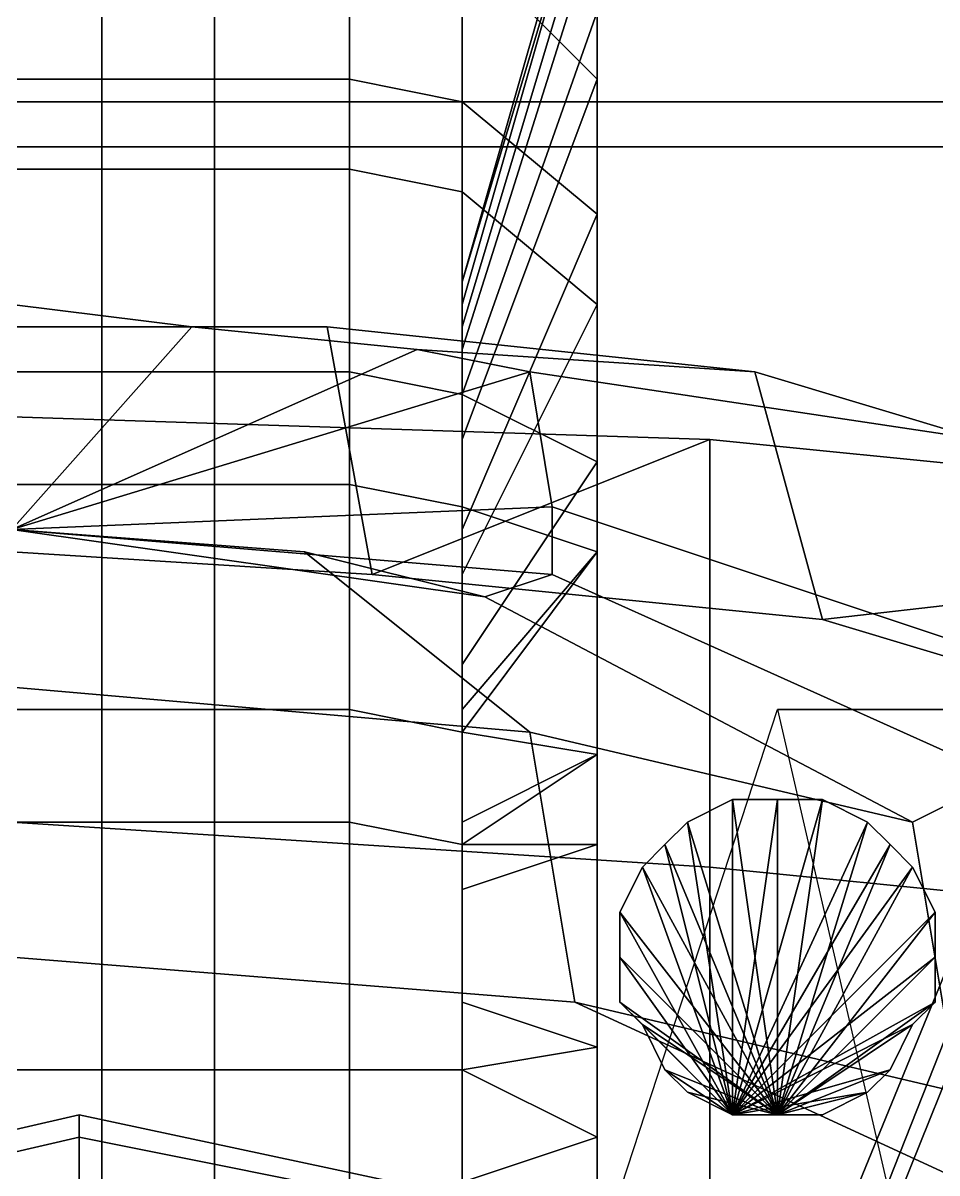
# Model space of a CAD drawing. Extents: x -1726 to 1721, y -2579 to 1769.
# Drawn here: x 0.5 to 41.1, y -968.6 to -917.5 of the extents above; entities that cross this region are included whole.
import ezdxf

# ---------------------------------------------------------------- set-up
doc = ezdxf.new("R2010")
doc.units = 0

msp = doc.modelspace()

# ---------------------------------------------------------------- linework, layer by layer
at = {"layer": '135145', "color": 1}
for points in [[(14, -931, -689), (0, -931, -690), (0, -930, -656), (8, -931, -656)], [(0, -940, -654), (8, -931, -656), (0, -930, -656), (0, -940, -654)], [(16, -942, -750), (0, -941, -750), (0, -931, -690), (14, -931, -689)], [(0, -940, -654), (18, -932, -656), (8, -931, -656), (0, -940, -654)], [(33, -933, -689), (14, -931, -689), (8, -931, -656), (18, -932, -656)], [(36, -944, -749), (16, -942, -750), (14, -931, -689), (33, -933, -689)], [(0, -940, -654), (23, -933, -655), (18, -932, -656), (0, -940, -654)], [(43, -936, -689), (33, -933, -689), (18, -932, -656), (23, -933, -655)], [(0, -940, -654), (24, -939, -654), (23, -933, -655), (0, -940, -654)], [(45, -946, -687), (43, -936, -689), (23, -933, -655), (24, -939, -654)], [(46, -947, -749), (36, -944, -749), (33, -933, -689), (43, -936, -689)], [(31, -936, -758), (0, -935, -758), (0, -941, -750), (16, -942, -750)], [(31, -955, -859), (0, -953, -860), (0, -935, -758), (31, -936, -758)], [(71, -940, -757), (31, -936, -758), (16, -942, -750), (36, -944, -749)], [(71, -959, -859), (31, -955, -859), (31, -936, -758), (71, -940, -757)], [(0, -940, -654), (24, -942, -654), (24, -939, -654), (0, -940, -654)], [(44, -951, -686), (45, -946, -687), (24, -939, -654), (24, -942, -654)], [(0, -947, -687), (23, -949, -686), (13, -941, -654), (0, -940, -654)], [(0, -940, -654), (13, -941, -654), (21, -943, -654), (0, -940, -654)], [(0, -940, -654), (21, -943, -654), (24, -942, -654), (0, -940, -654)], [(92, -946, -756), (71, -940, -757), (36, -944, -749), (46, -947, -749)], [(23, -949, -686), (40, -953, -685), (21, -943, -654), (13, -941, -654)], [(40, -953, -685), (44, -951, -686), (24, -942, -654), (21, -943, -654)], [(0, -959, -746), (25, -961, -746), (23, -949, -686), (0, -947, -687)], [(25, -961, -746), (42, -965, -745), (40, -953, -685), (23, -949, -686)], [(42, -965, -745), (47, -963, -746), (44, -951, -686), (40, -953, -685)], [(31, -979, -926), (0, -978, -926), (0, -953, -860), (31, -955, -859)], [(71, -983, -925), (31, -979, -926), (31, -955, -859), (71, -959, -859)], [(0, -969, -751), (51, -973, -751), (25, -961, -746), (0, -959, -746)], [(51, -973, -751), (84, -982, -749), (42, -965, -745), (25, -961, -746)]]:
    msp.add_3dface(points, dxfattribs=at)
at = {"layer": '161609', "color": 1}
msp.add_3dface([(63, -911, -1135), (89, -976, -1050), (-88, -976, -1050), (-60, -911, -1136)], dxfattribs=at)
at = {"layer": '195633', "color": 1}
for points in [[(32, -952, -1079), (30, -953, -1079), (30, -953, -1056), (32, -952, -1056)], [(32, -952, -1101), (30, -953, -1101), (30, -953, -1079), (32, -952, -1079)], [(32, -952, -1124), (30, -953, -1124), (30, -953, -1101), (32, -952, -1101)], [(32, -952, -1146), (30, -953, -1146), (30, -953, -1124), (32, -952, -1124)], [(32, -952, -1169), (30, -953, -1169), (30, -953, -1146), (32, -952, -1146)], [(32, -952, -1191), (30, -953, -1191), (30, -953, -1169), (32, -952, -1169)], [(32, -952, -1214), (30, -953, -1214), (30, -953, -1191), (32, -952, -1191)], [(32, -952, -1237), (30, -953, -1237), (30, -953, -1214), (32, -952, -1214)], [(34, -966, -1056), (32, -952, -1056), (30, -953, -1056), (34, -966, -1056)], [(32, -966, -1237), (30, -953, -1237), (32, -952, -1237), (32, -966, -1237)], [(34, -952, -1079), (32, -952, -1079), (32, -952, -1056), (34, -952, -1056)], [(34, -952, -1101), (32, -952, -1101), (32, -952, -1079), (34, -952, -1079)], [(34, -952, -1124), (32, -952, -1124), (32, -952, -1101), (34, -952, -1101)], [(34, -952, -1146), (32, -952, -1146), (32, -952, -1124), (34, -952, -1124)], [(34, -952, -1169), (32, -952, -1169), (32, -952, -1146), (34, -952, -1146)], [(34, -952, -1191), (32, -952, -1191), (32, -952, -1169), (34, -952, -1169)], [(34, -952, -1214), (32, -952, -1214), (32, -952, -1191), (34, -952, -1191)], [(34, -952, -1237), (32, -952, -1237), (32, -952, -1214), (34, -952, -1214)], [(34, -966, -1056), (34, -952, -1056), (32, -952, -1056), (34, -966, -1056)], [(32, -966, -1237), (32, -952, -1237), (34, -952, -1237), (32, -966, -1237)], [(32, -966, -1237), (34, -952, -1237), (36, -952, -1237), (32, -966, -1237)], [(32, -966, -1237), (36, -952, -1237), (38, -953, -1237), (32, -966, -1237)], [(36, -952, -1079), (34, -952, -1079), (34, -952, -1056), (36, -952, -1056)], [(36, -952, -1101), (34, -952, -1101), (34, -952, -1079), (36, -952, -1079)], [(36, -952, -1124), (34, -952, -1124), (34, -952, -1101), (36, -952, -1101)], [(36, -952, -1146), (34, -952, -1146), (34, -952, -1124), (36, -952, -1124)], [(36, -952, -1169), (34, -952, -1169), (34, -952, -1146), (36, -952, -1146)], [(36, -952, -1191), (34, -952, -1191), (34, -952, -1169), (36, -952, -1169)], [(36, -952, -1214), (34, -952, -1214), (34, -952, -1191), (36, -952, -1191)], [(36, -952, -1237), (34, -952, -1237), (34, -952, -1214), (36, -952, -1214)], [(34, -966, -1056), (38, -953, -1056), (36, -952, -1056), (34, -966, -1056)], [(34, -966, -1056), (36, -952, -1056), (34, -952, -1056), (34, -966, -1056)], [(38, -953, -1079), (36, -952, -1079), (36, -952, -1056), (38, -953, -1056)], [(38, -953, -1101), (36, -952, -1101), (36, -952, -1079), (38, -953, -1079)], [(38, -953, -1124), (36, -952, -1124), (36, -952, -1101), (38, -953, -1101)], [(38, -953, -1146), (36, -952, -1146), (36, -952, -1124), (38, -953, -1124)], [(38, -953, -1169), (36, -952, -1169), (36, -952, -1146), (38, -953, -1146)], [(38, -953, -1191), (36, -952, -1191), (36, -952, -1169), (38, -953, -1169)], [(38, -953, -1214), (36, -952, -1214), (36, -952, -1191), (38, -953, -1191)], [(38, -953, -1237), (36, -952, -1237), (36, -952, -1214), (38, -953, -1214)], [(30, -953, -1079), (29, -954, -1079), (29, -954, -1056), (30, -953, -1056)], [(30, -953, -1101), (29, -954, -1101), (29, -954, -1079), (30, -953, -1079)], [(30, -953, -1124), (29, -954, -1124), (29, -954, -1101), (30, -953, -1101)], [(30, -953, -1146), (29, -954, -1146), (29, -954, -1124), (30, -953, -1124)], [(30, -953, -1169), (29, -954, -1169), (29, -954, -1146), (30, -953, -1146)], [(30, -953, -1191), (29, -954, -1191), (29, -954, -1169), (30, -953, -1169)], [(30, -953, -1214), (29, -954, -1214), (29, -954, -1191), (30, -953, -1191)], [(30, -953, -1237), (29, -954, -1237), (29, -954, -1214), (30, -953, -1214)], [(34, -966, -1056), (30, -953, -1056), (29, -954, -1056), (34, -966, -1056)], [(32, -966, -1237), (29, -954, -1237), (30, -953, -1237), (32, -966, -1237)], [(32, -966, -1237), (38, -953, -1237), (39, -954, -1237), (32, -966, -1237)], [(34, -966, -1056), (39, -954, -1056), (38, -953, -1056), (34, -966, -1056)], [(39, -954, -1079), (38, -953, -1079), (38, -953, -1056), (39, -954, -1056)], [(39, -954, -1101), (38, -953, -1101), (38, -953, -1079), (39, -954, -1079)], [(39, -954, -1124), (38, -953, -1124), (38, -953, -1101), (39, -954, -1101)], [(39, -954, -1146), (38, -953, -1146), (38, -953, -1124), (39, -954, -1124)], [(39, -954, -1169), (38, -953, -1169), (38, -953, -1146), (39, -954, -1146)], [(39, -954, -1191), (38, -953, -1191), (38, -953, -1169), (39, -954, -1169)], [(39, -954, -1214), (38, -953, -1214), (38, -953, -1191), (39, -954, -1191)], [(39, -954, -1237), (38, -953, -1237), (38, -953, -1214), (39, -954, -1214)], [(29, -954, -1079), (28, -955, -1079), (28, -955, -1056), (29, -954, -1056)], [(29, -954, -1101), (28, -955, -1101), (28, -955, -1079), (29, -954, -1079)], [(29, -954, -1124), (28, -955, -1124), (28, -955, -1101), (29, -954, -1101)], [(29, -954, -1146), (28, -955, -1146), (28, -955, -1124), (29, -954, -1124)], [(29, -954, -1169), (28, -955, -1169), (28, -955, -1146), (29, -954, -1146)], [(29, -954, -1191), (28, -955, -1191), (28, -955, -1169), (29, -954, -1169)], [(29, -954, -1214), (28, -955, -1214), (28, -955, -1191), (29, -954, -1191)], [(29, -954, -1237), (28, -955, -1237), (28, -955, -1214), (29, -954, -1214)], [(34, -966, -1056), (29, -954, -1056), (28, -955, -1056), (34, -966, -1056)], [(32, -966, -1237), (28, -955, -1237), (29, -954, -1237), (32, -966, -1237)], [(32, -966, -1237), (39, -954, -1237), (40, -955, -1237), (32, -966, -1237)], [(34, -966, -1056), (40, -955, -1056), (39, -954, -1056), (34, -966, -1056)], [(40, -955, -1079), (39, -954, -1079), (39, -954, -1056), (40, -955, -1056)], [(40, -955, -1101), (39, -954, -1101), (39, -954, -1079), (40, -955, -1079)], [(40, -955, -1124), (39, -954, -1124), (39, -954, -1101), (40, -955, -1101)], [(40, -955, -1146), (39, -954, -1146), (39, -954, -1124), (40, -955, -1124)], [(40, -955, -1169), (39, -954, -1169), (39, -954, -1146), (40, -955, -1146)], [(40, -955, -1191), (39, -954, -1191), (39, -954, -1169), (40, -955, -1169)], [(40, -955, -1214), (39, -954, -1214), (39, -954, -1191), (40, -955, -1191)], [(40, -955, -1237), (39, -954, -1237), (39, -954, -1214), (40, -955, -1214)], [(28, -955, -1079), (27, -957, -1079), (27, -957, -1056), (28, -955, -1056)], [(28, -955, -1101), (27, -957, -1101), (27, -957, -1079), (28, -955, -1079)], [(28, -955, -1124), (27, -957, -1124), (27, -957, -1101), (28, -955, -1101)], [(28, -955, -1146), (27, -957, -1146), (27, -957, -1124), (28, -955, -1124)], [(28, -955, -1169), (27, -957, -1169), (27, -957, -1146), (28, -955, -1146)], [(28, -955, -1191), (27, -957, -1191), (27, -957, -1169), (28, -955, -1169)], [(28, -955, -1214), (27, -957, -1214), (27, -957, -1191), (28, -955, -1191)], [(28, -955, -1237), (27, -957, -1237), (27, -957, -1214), (28, -955, -1214)], [(34, -966, -1056), (28, -955, -1056), (27, -957, -1056), (34, -966, -1056)], [(32, -966, -1237), (27, -957, -1237), (28, -955, -1237), (32, -966, -1237)], [(32, -966, -1237), (40, -955, -1237), (41, -957, -1237), (32, -966, -1237)], [(34, -966, -1056), (41, -957, -1056), (40, -955, -1056), (34, -966, -1056)], [(41, -957, -1079), (40, -955, -1079), (40, -955, -1056), (41, -957, -1056)], [(41, -957, -1101), (40, -955, -1101), (40, -955, -1079), (41, -957, -1079)], [(41, -957, -1124), (40, -955, -1124), (40, -955, -1101), (41, -957, -1101)], [(41, -957, -1146), (40, -955, -1146), (40, -955, -1124), (41, -957, -1124)], [(41, -957, -1169), (40, -955, -1169), (40, -955, -1146), (41, -957, -1146)], [(41, -957, -1191), (40, -955, -1191), (40, -955, -1169), (41, -957, -1169)], [(41, -957, -1214), (40, -955, -1214), (40, -955, -1191), (41, -957, -1191)], [(41, -957, -1237), (40, -955, -1237), (40, -955, -1214), (41, -957, -1214)], [(27, -957, -1079), (27, -959, -1079), (27, -959, -1056), (27, -957, -1056)], [(27, -957, -1101), (27, -959, -1101), (27, -959, -1079), (27, -957, -1079)], [(27, -957, -1124), (27, -959, -1124), (27, -959, -1101), (27, -957, -1101)], [(27, -957, -1146), (27, -959, -1146), (27, -959, -1124), (27, -957, -1124)], [(27, -957, -1169), (27, -959, -1169), (27, -959, -1146), (27, -957, -1146)], [(27, -957, -1191), (27, -959, -1191), (27, -959, -1169), (27, -957, -1169)], [(27, -957, -1214), (27, -959, -1214), (27, -959, -1191), (27, -957, -1191)], [(27, -957, -1237), (27, -959, -1237), (27, -959, -1214), (27, -957, -1214)], [(34, -966, -1056), (27, -957, -1056), (27, -959, -1056), (34, -966, -1056)], [(32, -966, -1237), (27, -959, -1237), (27, -957, -1237), (32, -966, -1237)], [(32, -966, -1237), (41, -957, -1237), (41, -959, -1237), (32, -966, -1237)], [(34, -966, -1056), (41, -959, -1056), (41, -957, -1056), (34, -966, -1056)], [(41, -959, -1079), (41, -957, -1079), (41, -957, -1056), (41, -959, -1056)], [(41, -959, -1101), (41, -957, -1101), (41, -957, -1079), (41, -959, -1079)], [(41, -959, -1124), (41, -957, -1124), (41, -957, -1101), (41, -959, -1101)], [(41, -959, -1146), (41, -957, -1146), (41, -957, -1124), (41, -959, -1124)], [(41, -959, -1169), (41, -957, -1169), (41, -957, -1146), (41, -959, -1146)], [(41, -959, -1191), (41, -957, -1191), (41, -957, -1169), (41, -959, -1169)], [(41, -959, -1214), (41, -957, -1214), (41, -957, -1191), (41, -959, -1191)], [(41, -959, -1237), (41, -957, -1237), (41, -957, -1214), (41, -959, -1214)], [(27, -959, -1079), (27, -961, -1079), (27, -961, -1056), (27, -959, -1056)], [(27, -959, -1101), (27, -961, -1101), (27, -961, -1079), (27, -959, -1079)], [(27, -959, -1124), (27, -961, -1124), (27, -961, -1101), (27, -959, -1101)], [(27, -959, -1146), (27, -961, -1146), (27, -961, -1124), (27, -959, -1124)], [(27, -959, -1169), (27, -961, -1169), (27, -961, -1146), (27, -959, -1146)], [(27, -959, -1191), (27, -961, -1191), (27, -961, -1169), (27, -959, -1169)], [(27, -959, -1214), (27, -961, -1214), (27, -961, -1191), (27, -959, -1191)], [(27, -959, -1237), (27, -961, -1237), (27, -961, -1214), (27, -959, -1214)], [(34, -966, -1056), (27, -959, -1056), (27, -961, -1056), (34, -966, -1056)], [(32, -966, -1237), (27, -961, -1237), (27, -959, -1237), (32, -966, -1237)], [(32, -966, -1237), (41, -959, -1237), (41, -961, -1237), (32, -966, -1237)], [(34, -966, -1056), (41, -961, -1056), (41, -959, -1056), (34, -966, -1056)], [(41, -961, -1079), (41, -959, -1079), (41, -959, -1056), (41, -961, -1056)], [(41, -961, -1101), (41, -959, -1101), (41, -959, -1079), (41, -961, -1079)], [(41, -961, -1124), (41, -959, -1124), (41, -959, -1101), (41, -961, -1101)], [(41, -961, -1146), (41, -959, -1146), (41, -959, -1124), (41, -961, -1124)], [(41, -961, -1169), (41, -959, -1169), (41, -959, -1146), (41, -961, -1146)], [(41, -961, -1191), (41, -959, -1191), (41, -959, -1169), (41, -961, -1169)], [(41, -961, -1214), (41, -959, -1214), (41, -959, -1191), (41, -961, -1191)], [(41, -961, -1237), (41, -959, -1237), (41, -959, -1214), (41, -961, -1214)], [(27, -961, -1079), (28, -962, -1079), (28, -962, -1056), (27, -961, -1056)], [(27, -961, -1101), (28, -962, -1101), (28, -962, -1079), (27, -961, -1079)], [(27, -961, -1124), (28, -962, -1124), (28, -962, -1101), (27, -961, -1101)], [(27, -961, -1146), (28, -962, -1146), (28, -962, -1124), (27, -961, -1124)], [(27, -961, -1169), (28, -962, -1169), (28, -962, -1146), (27, -961, -1146)], [(27, -961, -1191), (28, -962, -1191), (28, -962, -1169), (27, -961, -1169)], [(27, -961, -1214), (28, -962, -1214), (28, -962, -1191), (27, -961, -1191)], [(27, -961, -1237), (28, -962, -1237), (28, -962, -1214), (27, -961, -1214)], [(34, -966, -1056), (27, -961, -1056), (28, -962, -1056), (34, -966, -1056)], [(32, -966, -1237), (28, -962, -1237), (27, -961, -1237), (32, -966, -1237)], [(32, -966, -1237), (41, -961, -1237), (40, -962, -1237), (32, -966, -1237)], [(34, -966, -1056), (40, -962, -1056), (41, -961, -1056), (34, -966, -1056)], [(40, -962, -1079), (41, -961, -1079), (41, -961, -1056), (40, -962, -1056)], [(40, -962, -1101), (41, -961, -1101), (41, -961, -1079), (40, -962, -1079)], [(40, -962, -1124), (41, -961, -1124), (41, -961, -1101), (40, -962, -1101)], [(40, -962, -1146), (41, -961, -1146), (41, -961, -1124), (40, -962, -1124)], [(40, -962, -1169), (41, -961, -1169), (41, -961, -1146), (40, -962, -1146)], [(40, -962, -1191), (41, -961, -1191), (41, -961, -1169), (40, -962, -1169)], [(40, -962, -1214), (41, -961, -1214), (41, -961, -1191), (40, -962, -1191)], [(40, -962, -1237), (41, -961, -1237), (41, -961, -1214), (40, -962, -1214)], [(28, -962, -1079), (29, -964, -1079), (29, -964, -1056), (28, -962, -1056)], [(28, -962, -1101), (29, -964, -1101), (29, -964, -1079), (28, -962, -1079)], [(28, -962, -1124), (29, -964, -1124), (29, -964, -1101), (28, -962, -1101)], [(28, -962, -1146), (29, -964, -1146), (29, -964, -1124), (28, -962, -1124)], [(28, -962, -1169), (29, -964, -1169), (29, -964, -1146), (28, -962, -1146)], [(28, -962, -1191), (29, -964, -1191), (29, -964, -1169), (28, -962, -1169)], [(28, -962, -1214), (29, -964, -1214), (29, -964, -1191), (28, -962, -1191)], [(28, -962, -1237), (29, -964, -1237), (29, -964, -1214), (28, -962, -1214)], [(34, -966, -1056), (28, -962, -1056), (29, -964, -1056), (34, -966, -1056)], [(32, -966, -1237), (29, -964, -1237), (28, -962, -1237), (32, -966, -1237)], [(32, -966, -1237), (40, -962, -1237), (39, -964, -1237), (32, -966, -1237)], [(34, -966, -1056), (39, -964, -1056), (40, -962, -1056), (34, -966, -1056)], [(39, -964, -1079), (40, -962, -1079), (40, -962, -1056), (39, -964, -1056)], [(39, -964, -1101), (40, -962, -1101), (40, -962, -1079), (39, -964, -1079)], [(39, -964, -1124), (40, -962, -1124), (40, -962, -1101), (39, -964, -1101)], [(39, -964, -1146), (40, -962, -1146), (40, -962, -1124), (39, -964, -1124)], [(39, -964, -1169), (40, -962, -1169), (40, -962, -1146), (39, -964, -1146)], [(39, -964, -1191), (40, -962, -1191), (40, -962, -1169), (39, -964, -1169)], [(39, -964, -1214), (40, -962, -1214), (40, -962, -1191), (39, -964, -1191)], [(39, -964, -1237), (40, -962, -1237), (40, -962, -1214), (39, -964, -1214)], [(29, -964, -1079), (30, -965, -1079), (30, -965, -1056), (29, -964, -1056)], [(29, -964, -1101), (30, -965, -1101), (30, -965, -1079), (29, -964, -1079)], [(29, -964, -1124), (30, -965, -1124), (30, -965, -1101), (29, -964, -1101)], [(29, -964, -1146), (30, -965, -1146), (30, -965, -1124), (29, -964, -1124)], [(29, -964, -1169), (30, -965, -1169), (30, -965, -1146), (29, -964, -1146)], [(29, -964, -1191), (30, -965, -1191), (30, -965, -1169), (29, -964, -1169)], [(29, -964, -1214), (30, -965, -1214), (30, -965, -1191), (29, -964, -1191)], [(29, -964, -1237), (30, -965, -1237), (30, -965, -1214), (29, -964, -1214)], [(34, -966, -1056), (29, -964, -1056), (30, -965, -1056), (34, -966, -1056)], [(32, -966, -1237), (30, -965, -1237), (29, -964, -1237), (32, -966, -1237)], [(32, -966, -1237), (39, -964, -1237), (38, -965, -1237), (32, -966, -1237)], [(34, -966, -1056), (38, -965, -1056), (39, -964, -1056), (34, -966, -1056)], [(38, -965, -1079), (39, -964, -1079), (39, -964, -1056), (38, -965, -1056)], [(38, -965, -1101), (39, -964, -1101), (39, -964, -1079), (38, -965, -1079)], [(38, -965, -1124), (39, -964, -1124), (39, -964, -1101), (38, -965, -1101)], [(38, -965, -1146), (39, -964, -1146), (39, -964, -1124), (38, -965, -1124)], [(38, -965, -1169), (39, -964, -1169), (39, -964, -1146), (38, -965, -1146)], [(38, -965, -1191), (39, -964, -1191), (39, -964, -1169), (38, -965, -1169)], [(38, -965, -1214), (39, -964, -1214), (39, -964, -1191), (38, -965, -1191)], [(38, -965, -1237), (39, -964, -1237), (39, -964, -1214), (38, -965, -1214)], [(30, -965, -1079), (32, -966, -1079), (32, -966, -1056), (30, -965, -1056)], [(30, -965, -1101), (32, -966, -1101), (32, -966, -1079), (30, -965, -1079)], [(30, -965, -1124), (32, -966, -1124), (32, -966, -1101), (30, -965, -1101)], [(30, -965, -1146), (32, -966, -1146), (32, -966, -1124), (30, -965, -1124)], [(30, -965, -1169), (32, -966, -1169), (32, -966, -1146), (30, -965, -1146)], [(30, -965, -1191), (32, -966, -1191), (32, -966, -1169), (30, -965, -1169)], [(30, -965, -1214), (32, -966, -1214), (32, -966, -1191), (30, -965, -1191)], [(30, -965, -1237), (32, -966, -1237), (32, -966, -1214), (30, -965, -1214)], [(34, -966, -1056), (30, -965, -1056), (32, -966, -1056), (34, -966, -1056)], [(32, -966, -1237), (38, -965, -1237), (36, -966, -1237), (32, -966, -1237)], [(34, -966, -1056), (36, -966, -1056), (38, -965, -1056), (34, -966, -1056)], [(36, -966, -1079), (38, -965, -1079), (38, -965, -1056), (36, -966, -1056)], [(36, -966, -1101), (38, -965, -1101), (38, -965, -1079), (36, -966, -1079)], [(36, -966, -1124), (38, -965, -1124), (38, -965, -1101), (36, -966, -1101)], [(36, -966, -1146), (38, -965, -1146), (38, -965, -1124), (36, -966, -1124)], [(36, -966, -1169), (38, -965, -1169), (38, -965, -1146), (36, -966, -1146)], [(36, -966, -1191), (38, -965, -1191), (38, -965, -1169), (36, -966, -1169)], [(36, -966, -1214), (38, -965, -1214), (38, -965, -1191), (36, -966, -1191)], [(36, -966, -1237), (38, -965, -1237), (38, -965, -1214), (36, -966, -1214)], [(32, -966, -1079), (34, -966, -1079), (34, -966, -1056), (32, -966, -1056)], [(32, -966, -1101), (34, -966, -1101), (34, -966, -1079), (32, -966, -1079)], [(32, -966, -1124), (34, -966, -1124), (34, -966, -1101), (32, -966, -1101)], [(32, -966, -1146), (34, -966, -1146), (34, -966, -1124), (32, -966, -1124)], [(32, -966, -1169), (34, -966, -1169), (34, -966, -1146), (32, -966, -1146)], [(32, -966, -1191), (34, -966, -1191), (34, -966, -1169), (32, -966, -1169)], [(32, -966, -1214), (34, -966, -1214), (34, -966, -1191), (32, -966, -1191)], [(32, -966, -1237), (34, -966, -1237), (34, -966, -1214), (32, -966, -1214)], [(32, -966, -1237), (36, -966, -1237), (34, -966, -1237), (32, -966, -1237)], [(34, -966, -1079), (36, -966, -1079), (36, -966, -1056), (34, -966, -1056)], [(34, -966, -1101), (36, -966, -1101), (36, -966, -1079), (34, -966, -1079)], [(34, -966, -1124), (36, -966, -1124), (36, -966, -1101), (34, -966, -1101)], [(34, -966, -1146), (36, -966, -1146), (36, -966, -1124), (34, -966, -1124)], [(34, -966, -1169), (36, -966, -1169), (36, -966, -1146), (34, -966, -1146)], [(34, -966, -1191), (36, -966, -1191), (36, -966, -1169), (34, -966, -1169)], [(34, -966, -1214), (36, -966, -1214), (36, -966, -1191), (34, -966, -1191)], [(34, -966, -1237), (36, -966, -1237), (36, -966, -1214), (34, -966, -1214)]]:
    msp.add_3dface(points, dxfattribs=at)
at = {"layer": '205837', "color": 1}
for points in [[(32, -952, -1079), (30, -953, -1079), (30, -953, -1056), (32, -952, -1056)], [(32, -952, -1101), (30, -953, -1101), (30, -953, -1079), (32, -952, -1079)], [(32, -952, -1124), (30, -953, -1124), (30, -953, -1101), (32, -952, -1101)], [(32, -952, -1146), (30, -953, -1146), (30, -953, -1124), (32, -952, -1124)], [(32, -952, -1169), (30, -953, -1169), (30, -953, -1146), (32, -952, -1146)], [(32, -952, -1191), (30, -953, -1191), (30, -953, -1169), (32, -952, -1169)], [(32, -952, -1214), (30, -953, -1214), (30, -953, -1191), (32, -952, -1191)], [(32, -952, -1237), (30, -953, -1237), (30, -953, -1214), (32, -952, -1214)], [(34, -966, -1056), (32, -952, -1056), (30, -953, -1056), (34, -966, -1056)], [(32, -966, -1237), (30, -953, -1237), (32, -952, -1237), (32, -966, -1237)], [(34, -952, -1079), (32, -952, -1079), (32, -952, -1056), (34, -952, -1056)], [(34, -952, -1101), (32, -952, -1101), (32, -952, -1079), (34, -952, -1079)], [(34, -952, -1124), (32, -952, -1124), (32, -952, -1101), (34, -952, -1101)], [(34, -952, -1146), (32, -952, -1146), (32, -952, -1124), (34, -952, -1124)], [(34, -952, -1169), (32, -952, -1169), (32, -952, -1146), (34, -952, -1146)], [(34, -952, -1191), (32, -952, -1191), (32, -952, -1169), (34, -952, -1169)], [(34, -952, -1214), (32, -952, -1214), (32, -952, -1191), (34, -952, -1191)], [(34, -952, -1237), (32, -952, -1237), (32, -952, -1214), (34, -952, -1214)], [(34, -966, -1056), (34, -952, -1056), (32, -952, -1056), (34, -966, -1056)], [(32, -966, -1237), (32, -952, -1237), (34, -952, -1237), (32, -966, -1237)], [(32, -966, -1237), (34, -952, -1237), (36, -952, -1237), (32, -966, -1237)], [(32, -966, -1237), (36, -952, -1237), (38, -953, -1237), (32, -966, -1237)], [(36, -952, -1079), (34, -952, -1079), (34, -952, -1056), (36, -952, -1056)], [(36, -952, -1101), (34, -952, -1101), (34, -952, -1079), (36, -952, -1079)], [(36, -952, -1124), (34, -952, -1124), (34, -952, -1101), (36, -952, -1101)], [(36, -952, -1146), (34, -952, -1146), (34, -952, -1124), (36, -952, -1124)], [(36, -952, -1169), (34, -952, -1169), (34, -952, -1146), (36, -952, -1146)], [(36, -952, -1191), (34, -952, -1191), (34, -952, -1169), (36, -952, -1169)], [(36, -952, -1214), (34, -952, -1214), (34, -952, -1191), (36, -952, -1191)], [(36, -952, -1237), (34, -952, -1237), (34, -952, -1214), (36, -952, -1214)], [(34, -966, -1056), (38, -953, -1056), (36, -952, -1056), (34, -966, -1056)], [(34, -966, -1056), (36, -952, -1056), (34, -952, -1056), (34, -966, -1056)], [(38, -953, -1079), (36, -952, -1079), (36, -952, -1056), (38, -953, -1056)], [(38, -953, -1101), (36, -952, -1101), (36, -952, -1079), (38, -953, -1079)], [(38, -953, -1124), (36, -952, -1124), (36, -952, -1101), (38, -953, -1101)], [(38, -953, -1146), (36, -952, -1146), (36, -952, -1124), (38, -953, -1124)], [(38, -953, -1169), (36, -952, -1169), (36, -952, -1146), (38, -953, -1146)], [(38, -953, -1191), (36, -952, -1191), (36, -952, -1169), (38, -953, -1169)], [(38, -953, -1214), (36, -952, -1214), (36, -952, -1191), (38, -953, -1191)], [(38, -953, -1237), (36, -952, -1237), (36, -952, -1214), (38, -953, -1214)], [(30, -953, -1079), (29, -954, -1079), (29, -954, -1056), (30, -953, -1056)], [(30, -953, -1101), (29, -954, -1101), (29, -954, -1079), (30, -953, -1079)], [(30, -953, -1124), (29, -954, -1124), (29, -954, -1101), (30, -953, -1101)], [(30, -953, -1146), (29, -954, -1146), (29, -954, -1124), (30, -953, -1124)], [(30, -953, -1169), (29, -954, -1169), (29, -954, -1146), (30, -953, -1146)], [(30, -953, -1191), (29, -954, -1191), (29, -954, -1169), (30, -953, -1169)], [(30, -953, -1214), (29, -954, -1214), (29, -954, -1191), (30, -953, -1191)], [(30, -953, -1237), (29, -954, -1237), (29, -954, -1214), (30, -953, -1214)], [(34, -966, -1056), (30, -953, -1056), (29, -954, -1056), (34, -966, -1056)], [(32, -966, -1237), (29, -954, -1237), (30, -953, -1237), (32, -966, -1237)], [(32, -966, -1237), (38, -953, -1237), (39, -954, -1237), (32, -966, -1237)], [(34, -966, -1056), (39, -954, -1056), (38, -953, -1056), (34, -966, -1056)], [(39, -954, -1079), (38, -953, -1079), (38, -953, -1056), (39, -954, -1056)], [(39, -954, -1101), (38, -953, -1101), (38, -953, -1079), (39, -954, -1079)], [(39, -954, -1124), (38, -953, -1124), (38, -953, -1101), (39, -954, -1101)], [(39, -954, -1146), (38, -953, -1146), (38, -953, -1124), (39, -954, -1124)], [(39, -954, -1169), (38, -953, -1169), (38, -953, -1146), (39, -954, -1146)], [(39, -954, -1191), (38, -953, -1191), (38, -953, -1169), (39, -954, -1169)], [(39, -954, -1214), (38, -953, -1214), (38, -953, -1191), (39, -954, -1191)], [(39, -954, -1237), (38, -953, -1237), (38, -953, -1214), (39, -954, -1214)], [(29, -954, -1079), (28, -955, -1079), (28, -955, -1056), (29, -954, -1056)], [(29, -954, -1101), (28, -955, -1101), (28, -955, -1079), (29, -954, -1079)], [(29, -954, -1124), (28, -955, -1124), (28, -955, -1101), (29, -954, -1101)], [(29, -954, -1146), (28, -955, -1146), (28, -955, -1124), (29, -954, -1124)], [(29, -954, -1169), (28, -955, -1169), (28, -955, -1146), (29, -954, -1146)], [(29, -954, -1191), (28, -955, -1191), (28, -955, -1169), (29, -954, -1169)], [(29, -954, -1214), (28, -955, -1214), (28, -955, -1191), (29, -954, -1191)], [(29, -954, -1237), (28, -955, -1237), (28, -955, -1214), (29, -954, -1214)], [(34, -966, -1056), (29, -954, -1056), (28, -955, -1056), (34, -966, -1056)], [(32, -966, -1237), (28, -955, -1237), (29, -954, -1237), (32, -966, -1237)], [(32, -966, -1237), (39, -954, -1237), (40, -955, -1237), (32, -966, -1237)], [(34, -966, -1056), (40, -955, -1056), (39, -954, -1056), (34, -966, -1056)], [(40, -955, -1079), (39, -954, -1079), (39, -954, -1056), (40, -955, -1056)], [(40, -955, -1101), (39, -954, -1101), (39, -954, -1079), (40, -955, -1079)], [(40, -955, -1124), (39, -954, -1124), (39, -954, -1101), (40, -955, -1101)], [(40, -955, -1146), (39, -954, -1146), (39, -954, -1124), (40, -955, -1124)], [(40, -955, -1169), (39, -954, -1169), (39, -954, -1146), (40, -955, -1146)], [(40, -955, -1191), (39, -954, -1191), (39, -954, -1169), (40, -955, -1169)], [(40, -955, -1214), (39, -954, -1214), (39, -954, -1191), (40, -955, -1191)], [(40, -955, -1237), (39, -954, -1237), (39, -954, -1214), (40, -955, -1214)], [(28, -955, -1079), (27, -957, -1079), (27, -957, -1056), (28, -955, -1056)], [(28, -955, -1101), (27, -957, -1101), (27, -957, -1079), (28, -955, -1079)], [(28, -955, -1124), (27, -957, -1124), (27, -957, -1101), (28, -955, -1101)], [(28, -955, -1146), (27, -957, -1146), (27, -957, -1124), (28, -955, -1124)], [(28, -955, -1169), (27, -957, -1169), (27, -957, -1146), (28, -955, -1146)], [(28, -955, -1191), (27, -957, -1191), (27, -957, -1169), (28, -955, -1169)], [(28, -955, -1214), (27, -957, -1214), (27, -957, -1191), (28, -955, -1191)], [(28, -955, -1237), (27, -957, -1237), (27, -957, -1214), (28, -955, -1214)], [(34, -966, -1056), (28, -955, -1056), (27, -957, -1056), (34, -966, -1056)], [(32, -966, -1237), (27, -957, -1237), (28, -955, -1237), (32, -966, -1237)], [(32, -966, -1237), (40, -955, -1237), (41, -957, -1237), (32, -966, -1237)], [(34, -966, -1056), (41, -957, -1056), (40, -955, -1056), (34, -966, -1056)], [(41, -957, -1079), (40, -955, -1079), (40, -955, -1056), (41, -957, -1056)], [(41, -957, -1101), (40, -955, -1101), (40, -955, -1079), (41, -957, -1079)], [(41, -957, -1124), (40, -955, -1124), (40, -955, -1101), (41, -957, -1101)], [(41, -957, -1146), (40, -955, -1146), (40, -955, -1124), (41, -957, -1124)], [(41, -957, -1169), (40, -955, -1169), (40, -955, -1146), (41, -957, -1146)], [(41, -957, -1191), (40, -955, -1191), (40, -955, -1169), (41, -957, -1169)], [(41, -957, -1214), (40, -955, -1214), (40, -955, -1191), (41, -957, -1191)], [(41, -957, -1237), (40, -955, -1237), (40, -955, -1214), (41, -957, -1214)], [(27, -957, -1079), (27, -959, -1079), (27, -959, -1056), (27, -957, -1056)], [(27, -957, -1101), (27, -959, -1101), (27, -959, -1079), (27, -957, -1079)], [(27, -957, -1124), (27, -959, -1124), (27, -959, -1101), (27, -957, -1101)], [(27, -957, -1146), (27, -959, -1146), (27, -959, -1124), (27, -957, -1124)], [(27, -957, -1169), (27, -959, -1169), (27, -959, -1146), (27, -957, -1146)], [(27, -957, -1191), (27, -959, -1191), (27, -959, -1169), (27, -957, -1169)], [(27, -957, -1214), (27, -959, -1214), (27, -959, -1191), (27, -957, -1191)], [(27, -957, -1237), (27, -959, -1237), (27, -959, -1214), (27, -957, -1214)], [(34, -966, -1056), (27, -957, -1056), (27, -959, -1056), (34, -966, -1056)], [(32, -966, -1237), (27, -959, -1237), (27, -957, -1237), (32, -966, -1237)], [(32, -966, -1237), (41, -957, -1237), (41, -959, -1237), (32, -966, -1237)], [(34, -966, -1056), (41, -959, -1056), (41, -957, -1056), (34, -966, -1056)], [(41, -959, -1079), (41, -957, -1079), (41, -957, -1056), (41, -959, -1056)], [(41, -959, -1101), (41, -957, -1101), (41, -957, -1079), (41, -959, -1079)], [(41, -959, -1124), (41, -957, -1124), (41, -957, -1101), (41, -959, -1101)], [(41, -959, -1146), (41, -957, -1146), (41, -957, -1124), (41, -959, -1124)], [(41, -959, -1169), (41, -957, -1169), (41, -957, -1146), (41, -959, -1146)], [(41, -959, -1191), (41, -957, -1191), (41, -957, -1169), (41, -959, -1169)], [(41, -959, -1214), (41, -957, -1214), (41, -957, -1191), (41, -959, -1191)], [(41, -959, -1237), (41, -957, -1237), (41, -957, -1214), (41, -959, -1214)], [(27, -959, -1079), (27, -961, -1079), (27, -961, -1056), (27, -959, -1056)], [(27, -959, -1101), (27, -961, -1101), (27, -961, -1079), (27, -959, -1079)], [(27, -959, -1124), (27, -961, -1124), (27, -961, -1101), (27, -959, -1101)], [(27, -959, -1146), (27, -961, -1146), (27, -961, -1124), (27, -959, -1124)], [(27, -959, -1169), (27, -961, -1169), (27, -961, -1146), (27, -959, -1146)], [(27, -959, -1191), (27, -961, -1191), (27, -961, -1169), (27, -959, -1169)], [(27, -959, -1214), (27, -961, -1214), (27, -961, -1191), (27, -959, -1191)], [(27, -959, -1237), (27, -961, -1237), (27, -961, -1214), (27, -959, -1214)], [(34, -966, -1056), (27, -959, -1056), (27, -961, -1056), (34, -966, -1056)], [(32, -966, -1237), (27, -961, -1237), (27, -959, -1237), (32, -966, -1237)], [(32, -966, -1237), (41, -959, -1237), (41, -961, -1237), (32, -966, -1237)], [(34, -966, -1056), (41, -961, -1056), (41, -959, -1056), (34, -966, -1056)], [(41, -961, -1079), (41, -959, -1079), (41, -959, -1056), (41, -961, -1056)], [(41, -961, -1101), (41, -959, -1101), (41, -959, -1079), (41, -961, -1079)], [(41, -961, -1124), (41, -959, -1124), (41, -959, -1101), (41, -961, -1101)], [(41, -961, -1146), (41, -959, -1146), (41, -959, -1124), (41, -961, -1124)], [(41, -961, -1169), (41, -959, -1169), (41, -959, -1146), (41, -961, -1146)], [(41, -961, -1191), (41, -959, -1191), (41, -959, -1169), (41, -961, -1169)], [(41, -961, -1214), (41, -959, -1214), (41, -959, -1191), (41, -961, -1191)], [(41, -961, -1237), (41, -959, -1237), (41, -959, -1214), (41, -961, -1214)], [(27, -961, -1079), (28, -962, -1079), (28, -962, -1056), (27, -961, -1056)], [(27, -961, -1101), (28, -962, -1101), (28, -962, -1079), (27, -961, -1079)], [(27, -961, -1124), (28, -962, -1124), (28, -962, -1101), (27, -961, -1101)], [(27, -961, -1146), (28, -962, -1146), (28, -962, -1124), (27, -961, -1124)], [(27, -961, -1169), (28, -962, -1169), (28, -962, -1146), (27, -961, -1146)], [(27, -961, -1191), (28, -962, -1191), (28, -962, -1169), (27, -961, -1169)], [(27, -961, -1214), (28, -962, -1214), (28, -962, -1191), (27, -961, -1191)], [(27, -961, -1237), (28, -962, -1237), (28, -962, -1214), (27, -961, -1214)], [(34, -966, -1056), (27, -961, -1056), (28, -962, -1056), (34, -966, -1056)], [(32, -966, -1237), (28, -962, -1237), (27, -961, -1237), (32, -966, -1237)], [(32, -966, -1237), (41, -961, -1237), (40, -962, -1237), (32, -966, -1237)], [(34, -966, -1056), (40, -962, -1056), (41, -961, -1056), (34, -966, -1056)], [(40, -962, -1079), (41, -961, -1079), (41, -961, -1056), (40, -962, -1056)], [(40, -962, -1101), (41, -961, -1101), (41, -961, -1079), (40, -962, -1079)], [(40, -962, -1124), (41, -961, -1124), (41, -961, -1101), (40, -962, -1101)], [(40, -962, -1146), (41, -961, -1146), (41, -961, -1124), (40, -962, -1124)], [(40, -962, -1169), (41, -961, -1169), (41, -961, -1146), (40, -962, -1146)], [(40, -962, -1191), (41, -961, -1191), (41, -961, -1169), (40, -962, -1169)], [(40, -962, -1214), (41, -961, -1214), (41, -961, -1191), (40, -962, -1191)], [(40, -962, -1237), (41, -961, -1237), (41, -961, -1214), (40, -962, -1214)], [(28, -962, -1079), (29, -964, -1079), (29, -964, -1056), (28, -962, -1056)], [(28, -962, -1101), (29, -964, -1101), (29, -964, -1079), (28, -962, -1079)], [(28, -962, -1124), (29, -964, -1124), (29, -964, -1101), (28, -962, -1101)], [(28, -962, -1146), (29, -964, -1146), (29, -964, -1124), (28, -962, -1124)], [(28, -962, -1169), (29, -964, -1169), (29, -964, -1146), (28, -962, -1146)], [(28, -962, -1191), (29, -964, -1191), (29, -964, -1169), (28, -962, -1169)], [(28, -962, -1214), (29, -964, -1214), (29, -964, -1191), (28, -962, -1191)], [(28, -962, -1237), (29, -964, -1237), (29, -964, -1214), (28, -962, -1214)], [(34, -966, -1056), (28, -962, -1056), (29, -964, -1056), (34, -966, -1056)], [(32, -966, -1237), (29, -964, -1237), (28, -962, -1237), (32, -966, -1237)], [(32, -966, -1237), (40, -962, -1237), (39, -964, -1237), (32, -966, -1237)], [(34, -966, -1056), (39, -964, -1056), (40, -962, -1056), (34, -966, -1056)], [(39, -964, -1079), (40, -962, -1079), (40, -962, -1056), (39, -964, -1056)], [(39, -964, -1101), (40, -962, -1101), (40, -962, -1079), (39, -964, -1079)], [(39, -964, -1124), (40, -962, -1124), (40, -962, -1101), (39, -964, -1101)], [(39, -964, -1146), (40, -962, -1146), (40, -962, -1124), (39, -964, -1124)], [(39, -964, -1169), (40, -962, -1169), (40, -962, -1146), (39, -964, -1146)], [(39, -964, -1191), (40, -962, -1191), (40, -962, -1169), (39, -964, -1169)], [(39, -964, -1214), (40, -962, -1214), (40, -962, -1191), (39, -964, -1191)], [(39, -964, -1237), (40, -962, -1237), (40, -962, -1214), (39, -964, -1214)], [(29, -964, -1079), (30, -965, -1079), (30, -965, -1056), (29, -964, -1056)], [(29, -964, -1101), (30, -965, -1101), (30, -965, -1079), (29, -964, -1079)], [(29, -964, -1124), (30, -965, -1124), (30, -965, -1101), (29, -964, -1101)], [(29, -964, -1146), (30, -965, -1146), (30, -965, -1124), (29, -964, -1124)], [(29, -964, -1169), (30, -965, -1169), (30, -965, -1146), (29, -964, -1146)], [(29, -964, -1191), (30, -965, -1191), (30, -965, -1169), (29, -964, -1169)], [(29, -964, -1214), (30, -965, -1214), (30, -965, -1191), (29, -964, -1191)], [(29, -964, -1237), (30, -965, -1237), (30, -965, -1214), (29, -964, -1214)], [(34, -966, -1056), (29, -964, -1056), (30, -965, -1056), (34, -966, -1056)], [(32, -966, -1237), (30, -965, -1237), (29, -964, -1237), (32, -966, -1237)], [(32, -966, -1237), (39, -964, -1237), (38, -965, -1237), (32, -966, -1237)], [(34, -966, -1056), (38, -965, -1056), (39, -964, -1056), (34, -966, -1056)], [(38, -965, -1079), (39, -964, -1079), (39, -964, -1056), (38, -965, -1056)], [(38, -965, -1101), (39, -964, -1101), (39, -964, -1079), (38, -965, -1079)], [(38, -965, -1124), (39, -964, -1124), (39, -964, -1101), (38, -965, -1101)], [(38, -965, -1146), (39, -964, -1146), (39, -964, -1124), (38, -965, -1124)], [(38, -965, -1169), (39, -964, -1169), (39, -964, -1146), (38, -965, -1146)], [(38, -965, -1191), (39, -964, -1191), (39, -964, -1169), (38, -965, -1169)], [(38, -965, -1214), (39, -964, -1214), (39, -964, -1191), (38, -965, -1191)], [(38, -965, -1237), (39, -964, -1237), (39, -964, -1214), (38, -965, -1214)], [(30, -965, -1079), (32, -966, -1079), (32, -966, -1056), (30, -965, -1056)], [(30, -965, -1101), (32, -966, -1101), (32, -966, -1079), (30, -965, -1079)], [(30, -965, -1124), (32, -966, -1124), (32, -966, -1101), (30, -965, -1101)], [(30, -965, -1146), (32, -966, -1146), (32, -966, -1124), (30, -965, -1124)], [(30, -965, -1169), (32, -966, -1169), (32, -966, -1146), (30, -965, -1146)], [(30, -965, -1191), (32, -966, -1191), (32, -966, -1169), (30, -965, -1169)], [(30, -965, -1214), (32, -966, -1214), (32, -966, -1191), (30, -965, -1191)], [(30, -965, -1237), (32, -966, -1237), (32, -966, -1214), (30, -965, -1214)], [(34, -966, -1056), (30, -965, -1056), (32, -966, -1056), (34, -966, -1056)], [(32, -966, -1237), (38, -965, -1237), (36, -966, -1237), (32, -966, -1237)], [(34, -966, -1056), (36, -966, -1056), (38, -965, -1056), (34, -966, -1056)], [(36, -966, -1079), (38, -965, -1079), (38, -965, -1056), (36, -966, -1056)], [(36, -966, -1101), (38, -965, -1101), (38, -965, -1079), (36, -966, -1079)], [(36, -966, -1124), (38, -965, -1124), (38, -965, -1101), (36, -966, -1101)], [(36, -966, -1146), (38, -965, -1146), (38, -965, -1124), (36, -966, -1124)], [(36, -966, -1169), (38, -965, -1169), (38, -965, -1146), (36, -966, -1146)], [(36, -966, -1191), (38, -965, -1191), (38, -965, -1169), (36, -966, -1169)], [(36, -966, -1214), (38, -965, -1214), (38, -965, -1191), (36, -966, -1191)], [(36, -966, -1237), (38, -965, -1237), (38, -965, -1214), (36, -966, -1214)], [(32, -966, -1079), (34, -966, -1079), (34, -966, -1056), (32, -966, -1056)], [(32, -966, -1101), (34, -966, -1101), (34, -966, -1079), (32, -966, -1079)], [(32, -966, -1124), (34, -966, -1124), (34, -966, -1101), (32, -966, -1101)], [(32, -966, -1146), (34, -966, -1146), (34, -966, -1124), (32, -966, -1124)], [(32, -966, -1169), (34, -966, -1169), (34, -966, -1146), (32, -966, -1146)], [(32, -966, -1191), (34, -966, -1191), (34, -966, -1169), (32, -966, -1169)], [(32, -966, -1214), (34, -966, -1214), (34, -966, -1191), (32, -966, -1191)], [(32, -966, -1237), (34, -966, -1237), (34, -966, -1214), (32, -966, -1214)], [(32, -966, -1237), (36, -966, -1237), (34, -966, -1237), (32, -966, -1237)], [(34, -966, -1079), (36, -966, -1079), (36, -966, -1056), (34, -966, -1056)], [(34, -966, -1101), (36, -966, -1101), (36, -966, -1079), (34, -966, -1079)], [(34, -966, -1124), (36, -966, -1124), (36, -966, -1101), (34, -966, -1101)], [(34, -966, -1146), (36, -966, -1146), (36, -966, -1124), (34, -966, -1124)], [(34, -966, -1169), (36, -966, -1169), (36, -966, -1146), (34, -966, -1146)], [(34, -966, -1191), (36, -966, -1191), (36, -966, -1169), (34, -966, -1169)], [(34, -966, -1214), (36, -966, -1214), (36, -966, -1191), (34, -966, -1191)], [(34, -966, -1237), (36, -966, -1237), (36, -966, -1214), (34, -966, -1214)]]:
    msp.add_3dface(points, dxfattribs=at)
at = {"layer": '217313', "color": 1}
for points in [[(20, -906, -1207), (20, -914, -1194), (26, -920, -1199), (26, -913, -1210)], [(26, -911, -1248), (26, -908, -1236), (20, -929, -1234), (20, -931, -1241)], [(26, -908, -1236), (26, -909, -1222), (20, -930, -1226), (20, -929, -1234)], [(-1, -920, -1278), (-1, -909, -1266), (4, -909, -1266), (4, -920, -1278)], [(4, -920, -1278), (4, -909, -1266), (9, -909, -1266), (9, -920, -1278)], [(9, -920, -1278), (9, -909, -1266), (15, -910, -1266), (15, -920, -1277)], [(26, -909, -1222), (26, -913, -1210), (20, -932, -1219), (20, -930, -1226)], [(15, -920, -1277), (15, -910, -1266), (20, -911, -1264), (20, -921, -1276)], [(26, -917, -1260), (26, -911, -1248), (20, -931, -1241), (20, -934, -1248)], [(20, -921, -1276), (20, -911, -1264), (26, -917, -1260), (26, -926, -1270)], [(-1, -912, -1192), (-1, -924, -1182), (4, -924, -1182), (4, -912, -1192)], [(4, -912, -1192), (4, -924, -1182), (9, -924, -1182), (9, -912, -1192)], [(9, -912, -1192), (9, -924, -1182), (15, -924, -1182), (15, -913, -1193)], [(15, -913, -1193), (15, -924, -1182), (20, -925, -1184), (20, -914, -1194)], [(26, -913, -1210), (26, -920, -1199), (20, -936, -1212), (20, -932, -1219)], [(20, -914, -1194), (20, -925, -1184), (26, -930, -1190), (26, -920, -1199)], [(26, -926, -1270), (26, -917, -1260), (20, -934, -1248), (20, -940, -1254)], [(-1, -933, -1286), (-1, -920, -1278), (4, -920, -1278), (4, -933, -1286)], [(4, -933, -1286), (4, -920, -1278), (9, -920, -1278), (9, -933, -1286)], [(9, -933, -1286), (9, -920, -1278), (15, -920, -1277), (15, -933, -1286)], [(15, -933, -1286), (15, -920, -1277), (20, -921, -1276), (20, -934, -1284)], [(26, -920, -1199), (26, -930, -1190), (20, -942, -1207), (20, -936, -1212)], [(20, -934, -1284), (20, -921, -1276), (26, -926, -1270), (26, -937, -1277)], [(-1, -924, -1182), (-1, -938, -1174), (4, -938, -1174), (4, -924, -1182)], [(4, -924, -1182), (4, -938, -1174), (9, -938, -1174), (9, -924, -1182)], [(9, -924, -1182), (9, -938, -1174), (15, -938, -1175), (15, -924, -1182)], [(15, -924, -1182), (15, -938, -1175), (20, -939, -1177), (20, -925, -1184)], [(20, -925, -1184), (20, -939, -1177), (26, -941, -1184), (26, -930, -1190)], [(26, -937, -1277), (26, -926, -1270), (20, -940, -1254), (20, -946, -1258)], [(20, -956, -1202), (20, -931, -1241), (20, -929, -1234), (20, -956, -1202)], [(20, -956, -1202), (20, -929, -1234), (20, -930, -1226), (20, -956, -1202)], [(26, -930, -1190), (26, -941, -1184), (20, -949, -1203), (20, -942, -1207)], [(20, -956, -1202), (20, -930, -1226), (20, -932, -1219), (20, -956, -1202)], [(20, -956, -1202), (20, -934, -1248), (20, -931, -1241), (20, -956, -1202)], [(20, -956, -1202), (20, -932, -1219), (20, -936, -1212), (20, -956, -1202)], [(-1, -948, -1291), (-1, -933, -1286), (4, -933, -1286), (4, -948, -1291)], [(4, -948, -1291), (4, -933, -1286), (9, -933, -1286), (9, -948, -1291)], [(9, -948, -1291), (9, -933, -1286), (15, -933, -1286), (15, -948, -1290)], [(15, -948, -1290), (15, -933, -1286), (20, -934, -1284), (20, -949, -1288)], [(20, -949, -1288), (20, -934, -1284), (26, -937, -1277), (26, -950, -1281)], [(20, -956, -1202), (20, -940, -1254), (20, -934, -1248), (20, -956, -1202)], [(20, -956, -1202), (20, -936, -1212), (20, -942, -1207), (20, -956, -1202)], [(26, -950, -1281), (26, -937, -1277), (20, -946, -1258), (20, -954, -1260)], [(-1, -938, -1174), (-1, -953, -1171), (4, -953, -1171), (4, -938, -1174)], [(4, -938, -1174), (4, -953, -1171), (9, -953, -1171), (9, -938, -1174)], [(9, -938, -1174), (9, -953, -1171), (15, -953, -1171), (15, -938, -1175)], [(15, -938, -1175), (15, -953, -1171), (20, -954, -1174), (20, -939, -1177)], [(20, -939, -1177), (20, -954, -1174), (26, -954, -1181), (26, -941, -1184)], [(20, -956, -1202), (20, -946, -1258), (20, -940, -1254), (20, -956, -1202)], [(26, -941, -1184), (26, -954, -1181), (20, -956, -1202), (20, -949, -1203)], [(20, -956, -1202), (20, -942, -1207), (20, -949, -1203), (20, -956, -1202)], [(20, -956, -1202), (20, -954, -1260), (20, -946, -1258), (20, -956, -1202)], [(-1, -964, -1292), (-1, -948, -1291), (4, -948, -1291), (4, -964, -1292)], [(4, -964, -1292), (4, -948, -1291), (9, -948, -1291), (9, -964, -1292)], [(9, -964, -1292), (9, -948, -1291), (15, -948, -1290), (15, -964, -1291)], [(15, -964, -1291), (15, -948, -1290), (20, -949, -1288), (20, -964, -1289)], [(20, -964, -1289), (20, -949, -1288), (26, -950, -1281), (26, -963, -1282)], [(26, -963, -1282), (26, -950, -1281), (20, -954, -1260), (20, -961, -1261)], [(-1, -953, -1171), (-1, -969, -1172), (4, -969, -1172), (4, -953, -1171)], [(4, -953, -1171), (4, -969, -1172), (9, -969, -1172), (9, -953, -1171)], [(9, -953, -1171), (9, -969, -1172), (15, -969, -1172), (15, -953, -1171)], [(15, -953, -1171), (15, -969, -1172), (20, -969, -1174), (20, -954, -1174)], [(26, -954, -1181), (26, -967, -1182), (20, -964, -1202), (20, -956, -1202)], [(20, -954, -1174), (20, -969, -1174), (26, -967, -1182), (26, -954, -1181)], [(20, -956, -1202), (20, -961, -1261), (20, -954, -1260), (20, -956, -1202)], [(20, -956, -1202), (20, -964, -1202), (20, -971, -1204), (20, -956, -1202)], [(20, -956, -1202), (20, -971, -1204), (20, -978, -1209), (20, -956, -1202)], [(20, -956, -1202), (20, -978, -1209), (20, -983, -1214), (20, -956, -1202)], [(20, -956, -1202), (20, -983, -1214), (20, -986, -1221), (20, -956, -1202)], [(20, -956, -1202), (20, -986, -1221), (20, -988, -1229), (20, -956, -1202)], [(20, -956, -1202), (20, -988, -1229), (20, -988, -1236), (20, -956, -1202)], [(20, -956, -1202), (20, -988, -1236), (20, -985, -1244), (20, -956, -1202)], [(20, -956, -1202), (20, -985, -1244), (20, -981, -1250), (20, -956, -1202)], [(20, -956, -1202), (20, -981, -1250), (20, -976, -1255), (20, -956, -1202)], [(20, -956, -1202), (20, -976, -1255), (20, -969, -1259), (20, -956, -1202)], [(20, -956, -1202), (20, -969, -1259), (20, -961, -1261), (20, -956, -1202)], [(26, -976, -1279), (26, -963, -1282), (20, -961, -1261), (20, -969, -1259)], [(20, -978, -1286), (20, -964, -1289), (26, -963, -1282), (26, -976, -1279)], [(-1, -979, -1288), (-1, -964, -1292), (4, -964, -1292), (4, -979, -1288)], [(4, -979, -1288), (4, -964, -1292), (9, -964, -1292), (9, -979, -1288)], [(9, -979, -1288), (9, -964, -1292), (15, -964, -1291), (15, -979, -1288)], [(15, -979, -1288), (15, -964, -1291), (20, -964, -1289), (20, -978, -1286)], [(26, -967, -1182), (26, -980, -1185), (20, -971, -1204), (20, -964, -1202)], [(20, -969, -1174), (20, -983, -1179), (26, -980, -1185), (26, -967, -1182)]]:
    msp.add_3dface(points, dxfattribs=at)
at = {"layer": '231583', "color": 1}
for points in [[(20, -906, -1207), (20, -914, -1194), (26, -920, -1199), (26, -913, -1210)], [(26, -911, -1249), (26, -908, -1236), (20, -929, -1234), (20, -931, -1241)], [(26, -908, -1236), (26, -909, -1223), (20, -929, -1226), (20, -929, -1234)], [(-1, -920, -1278), (-1, -909, -1266), (4, -909, -1266), (4, -920, -1278)], [(4, -920, -1278), (4, -909, -1266), (9, -909, -1266), (9, -920, -1278)], [(9, -920, -1278), (9, -909, -1266), (15, -909, -1266), (15, -920, -1277)], [(15, -920, -1277), (15, -909, -1266), (20, -911, -1265), (20, -921, -1276)], [(26, -909, -1223), (26, -913, -1210), (20, -932, -1219), (20, -929, -1226)], [(26, -917, -1260), (26, -911, -1249), (20, -931, -1241), (20, -934, -1248)], [(20, -921, -1276), (20, -911, -1265), (26, -917, -1260), (26, -926, -1270)], [(-1, -912, -1192), (-1, -924, -1182), (4, -924, -1182), (4, -912, -1192)], [(4, -912, -1192), (4, -924, -1182), (9, -924, -1182), (9, -912, -1192)], [(9, -912, -1192), (9, -924, -1182), (15, -924, -1182), (15, -913, -1193)], [(15, -913, -1193), (15, -924, -1182), (20, -925, -1184), (20, -914, -1194)], [(26, -913, -1210), (26, -920, -1199), (20, -936, -1212), (20, -932, -1219)], [(20, -914, -1194), (20, -925, -1184), (26, -930, -1190), (26, -920, -1199)], [(26, -926, -1270), (26, -917, -1260), (20, -934, -1248), (20, -940, -1254)], [(-1, -933, -1286), (-1, -920, -1278), (4, -920, -1278), (4, -933, -1286)], [(4, -933, -1286), (4, -920, -1278), (9, -920, -1278), (9, -933, -1286)], [(9, -933, -1286), (9, -920, -1278), (15, -920, -1277), (15, -933, -1286)], [(15, -933, -1286), (15, -920, -1277), (20, -921, -1276), (20, -934, -1284)], [(26, -920, -1199), (26, -930, -1190), (20, -942, -1207), (20, -936, -1212)], [(20, -934, -1284), (20, -921, -1276), (26, -926, -1270), (26, -937, -1277)], [(-1, -924, -1182), (-1, -938, -1174), (4, -938, -1174), (4, -924, -1182)], [(4, -924, -1182), (4, -938, -1174), (9, -938, -1174), (9, -924, -1182)], [(9, -924, -1182), (9, -938, -1174), (15, -938, -1175), (15, -924, -1182)], [(15, -924, -1182), (15, -938, -1175), (20, -939, -1177), (20, -925, -1184)], [(20, -925, -1184), (20, -939, -1177), (26, -941, -1184), (26, -930, -1190)], [(26, -937, -1277), (26, -926, -1270), (20, -940, -1254), (20, -946, -1258)], [(20, -956, -1202), (20, -931, -1241), (20, -929, -1234), (20, -956, -1202)], [(20, -956, -1202), (20, -929, -1234), (20, -929, -1226), (20, -956, -1202)], [(20, -956, -1202), (20, -929, -1226), (20, -932, -1219), (20, -956, -1202)], [(26, -930, -1190), (26, -941, -1184), (20, -948, -1203), (20, -942, -1207)], [(20, -956, -1202), (20, -934, -1248), (20, -931, -1241), (20, -956, -1202)], [(20, -956, -1202), (20, -932, -1219), (20, -936, -1212), (20, -956, -1202)], [(-1, -948, -1291), (-1, -933, -1286), (4, -933, -1286), (4, -948, -1291)], [(4, -948, -1291), (4, -933, -1286), (9, -933, -1286), (9, -948, -1291)], [(9, -948, -1291), (9, -933, -1286), (15, -933, -1286), (15, -948, -1290)], [(15, -948, -1290), (15, -933, -1286), (20, -934, -1284), (20, -949, -1288)], [(20, -949, -1288), (20, -934, -1284), (26, -937, -1277), (26, -950, -1281)], [(20, -956, -1202), (20, -940, -1254), (20, -934, -1248), (20, -956, -1202)], [(20, -956, -1202), (20, -936, -1212), (20, -942, -1207), (20, -956, -1202)], [(26, -950, -1281), (26, -937, -1277), (20, -946, -1258), (20, -953, -1260)], [(-1, -938, -1174), (-1, -953, -1171), (4, -953, -1171), (4, -938, -1174)], [(4, -938, -1174), (4, -953, -1171), (9, -953, -1171), (9, -938, -1174)], [(9, -938, -1174), (9, -953, -1171), (15, -953, -1172), (15, -938, -1175)], [(15, -938, -1175), (15, -953, -1172), (20, -954, -1174), (20, -939, -1177)], [(20, -939, -1177), (20, -954, -1174), (26, -954, -1181), (26, -941, -1184)], [(20, -956, -1202), (20, -946, -1258), (20, -940, -1254), (20, -956, -1202)], [(26, -941, -1184), (26, -954, -1181), (20, -956, -1202), (20, -948, -1203)], [(20, -956, -1202), (20, -942, -1207), (20, -948, -1203), (20, -956, -1202)], [(20, -956, -1202), (20, -953, -1260), (20, -946, -1258), (20, -956, -1202)], [(-1, -964, -1292), (-1, -948, -1291), (4, -948, -1291), (4, -964, -1292)], [(4, -964, -1292), (4, -948, -1291), (9, -948, -1291), (9, -964, -1292)], [(9, -964, -1292), (9, -948, -1291), (15, -948, -1290), (15, -964, -1291)], [(15, -964, -1291), (15, -948, -1290), (20, -949, -1288), (20, -964, -1289)], [(20, -964, -1289), (20, -949, -1288), (26, -950, -1281), (26, -963, -1282)], [(26, -963, -1282), (26, -950, -1281), (20, -953, -1260), (20, -961, -1261)], [(-1, -953, -1171), (-1, -969, -1172), (4, -969, -1172), (4, -953, -1171)], [(4, -953, -1171), (4, -969, -1172), (9, -969, -1172), (9, -953, -1171)], [(9, -953, -1171), (9, -969, -1172), (15, -969, -1172), (15, -953, -1172)], [(15, -953, -1172), (15, -969, -1172), (20, -969, -1174), (20, -954, -1174)], [(20, -956, -1202), (20, -961, -1261), (20, -953, -1260), (20, -956, -1202)], [(26, -954, -1181), (26, -967, -1182), (20, -964, -1202), (20, -956, -1202)], [(20, -954, -1174), (20, -969, -1174), (26, -967, -1182), (26, -954, -1181)], [(20, -956, -1202), (20, -964, -1202), (20, -971, -1204), (20, -956, -1202)], [(20, -956, -1202), (20, -971, -1204), (20, -978, -1209), (20, -956, -1202)], [(20, -956, -1202), (20, -978, -1209), (20, -983, -1214), (20, -956, -1202)], [(20, -956, -1202), (20, -983, -1214), (20, -986, -1221), (20, -956, -1202)], [(20, -956, -1202), (20, -986, -1221), (20, -988, -1229), (20, -956, -1202)], [(20, -956, -1202), (20, -988, -1229), (20, -988, -1236), (20, -956, -1202)], [(20, -956, -1202), (20, -988, -1236), (20, -985, -1244), (20, -956, -1202)], [(20, -956, -1202), (20, -985, -1244), (20, -981, -1250), (20, -956, -1202)], [(20, -956, -1202), (20, -981, -1250), (20, -976, -1256), (20, -956, -1202)], [(20, -956, -1202), (20, -976, -1256), (20, -969, -1259), (20, -956, -1202)], [(20, -956, -1202), (20, -969, -1259), (20, -961, -1261), (20, -956, -1202)], [(26, -976, -1279), (26, -963, -1282), (20, -961, -1261), (20, -969, -1259)], [(20, -978, -1286), (20, -964, -1289), (26, -963, -1282), (26, -976, -1279)], [(-1, -979, -1288), (-1, -964, -1292), (4, -964, -1292), (4, -979, -1288)], [(4, -979, -1288), (4, -964, -1292), (9, -964, -1292), (9, -979, -1288)], [(9, -979, -1288), (9, -964, -1292), (15, -964, -1291), (15, -979, -1288)], [(15, -979, -1288), (15, -964, -1291), (20, -964, -1289), (20, -978, -1286)], [(26, -967, -1182), (26, -980, -1186), (20, -971, -1204), (20, -964, -1202)], [(20, -969, -1174), (20, -983, -1179), (26, -980, -1186), (26, -967, -1182)]]:
    msp.add_3dface(points, dxfattribs=at)
at = {"layer": '258197', "color": 1}
for points in [[(4, -1801, -884), (-94, -799, -1079), (-151, -796, -1080), (4, -1801, -884)], [(4, -1801, -884), (-151, -796, -1080), (-150, -848, -1072), (4, -1801, -884)], [(4, -1801, -884), (-40, -799, -1079), (-94, -799, -1079), (4, -1801, -884)], [(4, -1801, -884), (-1, -799, -1079), (-40, -799, -1079), (4, -1801, -884)], [(4, -1801, -884), (65, -799, -1079), (-1, -799, -1079), (4, -1801, -884)], [(4, -1801, -884), (154, -856, -1071), (157, -799, -1079), (4, -1801, -884)], [(4, -1801, -884), (157, -799, -1079), (123, -799, -1079), (4, -1801, -884)], [(4, -1801, -884), (123, -799, -1079), (65, -799, -1079), (4, -1801, -884)], [(4, -1801, -884), (-150, -848, -1072), (-146, -931, -1060), (4, -1801, -884)], [(4, -1801, -884), (147, -933, -1059), (154, -856, -1071), (4, -1801, -884)], [(4, -1801, -884), (-146, -931, -1060), (-140, -1073, -1038), (4, -1801, -884)], [(4, -1801, -884), (143, -997, -1050), (147, -933, -1059), (4, -1801, -884)]]:
    msp.add_3dface(points, dxfattribs=at)
at = {"layer": '304463', "color": 1}
for points in [[(0, -793, -1154), (59, -793, -1149), (57, -923, -1138), (0, -923, -1144)], [(59, -793, -551), (0, -793, -545), (0, -923, -556), (57, -923, -561)], [(57, -923, -561), (0, -923, -556), (0, -1053, -578), (53, -1053, -584)]]:
    msp.add_3dface(points, dxfattribs=at)
at = {"layer": '30937', "color": 1}
for points in [[(65, -903, -1136), (-64, -903, -1135), (0, -1173, -1102), (1, -1173, -1102)], [(65, -903, -1136), (1, -1173, -1102), (1, -1065, -1137), (65, -903, -1136)], [(65, -906, -1165), (65, -903, -1136), (1, -1065, -1137), (65, -906, -1165)], [(-64, -906, -1164), (65, -906, -1165), (1, -1065, -1137), (0, -1065, -1137)], [(0, -921, -1145), (60, -921, -1140), (55, -1057, -1116), (0, -1057, -1121)], [(0, -1057, -1121), (55, -1057, -1116), (60, -921, -1140), (0, -921, -1145)]]:
    msp.add_3dface(points, dxfattribs=at)
at = {"layer": '328927', "color": 1}
for points in [[(0, -923, -1144), (57, -923, -1138), (59, -793, -1149), (0, -793, -1154)], [(57, -923, -561), (0, -923, -556), (0, -793, -545), (59, -793, -551)], [(53, -1053, -584), (0, -1053, -578), (0, -923, -556), (57, -923, -561)]]:
    msp.add_3dface(points, dxfattribs=at)
at = {"layer": '347331', "color": 1}
for points in [[(-39, -948, -789), (-20, -948, -789), (16, -1058, -1048), (-2, -1058, -1048)], [(-39, -948, -789), (-20, -948, -789), (16, -1058, -1048), (-2, -1058, -1048)], [(16, -1058, -1048), (-2, -1058, -1048), (34, -948, -789), (53, -948, -789)], [(16, -1058, -1048), (-2, -1058, -1048), (34, -948, -789), (53, -948, -789)], [(53, -948, -789), (34, -948, -789), (40, -974, -735), (56, -974, -735)], [(53, -948, -789), (34, -948, -789), (40, -974, -735), (56, -974, -735)]]:
    msp.add_3dface(points, dxfattribs=at)
at = {"layer": '36083', "color": 1}
for points in [[(3, -966, -635), (-10, -969, -635), (-9, -974, -625), (3, -971, -625)], [(3, -967, -648), (-10, -970, -648), (-10, -969, -635), (3, -966, -635)], [(17, -969, -635), (3, -966, -635), (3, -971, -625), (16, -974, -625)], [(18, -970, -648), (3, -967, -648), (3, -966, -635), (17, -969, -635)], [(3, -981, -693), (-9, -983, -692), (-10, -970, -648), (3, -967, -648)], [(17, -983, -692), (3, -981, -693), (3, -967, -648), (18, -970, -648)]]:
    msp.add_3dface(points, dxfattribs=at)
at = {"layer": '5179', "color": 1}
for points in [[(0, -1061, -556), (0, -1061, -556), (63, -907, -530), (-62, -907, -530)], [(0, -1173, -595), (0, -1173, -595), (-62, -907, -559), (63, -907, -559)], [(0, -1061, -556), (0, -1173, -595), (63, -907, -559), (63, -907, -530)]]:
    msp.add_3dface(points, dxfattribs=at)

doc.saveas('drawing.dxf')
